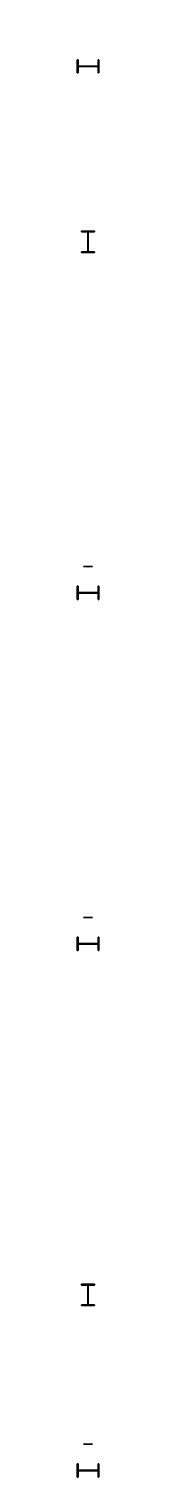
# Model space of a CAD drawing. Extents: x -150 to 68137, y 0 to 1132852.
# Drawn here: x 4756 to 5537, y 199850 to 232852 of the extents above; entities that cross this region are included whole.
import ezdxf
from ezdxf.enums import TextEntityAlignment as Align

# ---------------------------------------------------------------- set-up
doc = ezdxf.new("R2010")
doc.units = 0

msp = doc.modelspace()

# ---------------------------------------------------------------- linework, layer by layer
at = {"layer": 'C1'}
for p, q in [((4756, 232150), (4756, 231850)), ((4756, 232150), (4774, 232150)), ((4756, 232150, 3330), (4756, 231850, 3330)), ((4756, 232150, 3330), (4774, 232150, 3330)), ((4756, 232150, 6460), (4756, 231850, 6460)), ((4756, 232150, 6460), (4774, 232150, 6460)), ((4774, 232005.5), (4774, 232150)), ((4774, 232005.5, 3330), (4774, 232150, 3330)), ((4774, 232005.5, 6460), (4774, 232150, 6460)), ((5226, 232005.5), (4774, 232005.5)), ((4774, 232005.5), (4774, 232005.5)), ((4774, 232005.5), (4774, 232005.5)), ((4774, 232005.5), (4774, 232005.5)), ((5226, 232005.5, 3330), (4774, 232005.5, 3330)), ((4774, 232005.5, 3330), (4774, 232005.5, 3330)), ((4774, 232005.5, 3330), (4774, 232005.5, 3330)), ((4774, 232005.5, 3330), (4774, 232005.5, 3330)), ((5226, 232005.5, 6460), (4774, 232005.5, 6460)), ((4774, 232005.5, 6460), (4774, 232005.5, 6460)), ((4774, 232005.5, 6460), (4774, 232005.5, 6460)), ((4774, 232005.5, 6460), (4774, 232005.5, 6460)), ((5226, 232005.5), (5226, 232150)), ((5244, 232150), (5226, 232150)), ((5226, 232005.5, 3330), (5226, 232150, 3330)), ((5244, 232150, 3330), (5226, 232150, 3330)), ((5226, 232005.5, 6460), (5226, 232150, 6460)), ((5244, 232150, 6460), (5226, 232150, 6460)), ((5226, 232005.5), (5226, 232005.5)), ((5226, 232005.5), (5226, 232005.5)), ((5226, 232005.5), (5226, 232005.5)), ((5226, 232005.5, 3330), (5226, 232005.5, 3330)), ((5226, 232005.5, 3330), (5226, 232005.5, 3330)), ((5226, 232005.5, 3330), (5226, 232005.5, 3330)), ((5226, 232005.5, 6460), (5226, 232005.5, 6460)), ((5226, 232005.5, 6460), (5226, 232005.5, 6460)), ((5226, 232005.5, 6460), (5226, 232005.5, 6460)), ((5244, 232150), (5244, 231850)), ((5244, 232150, 3330), (5244, 231850, 3330)), ((5244, 232150, 6460), (5244, 231850, 6460)), ((4756, 231850), (4774, 231850)), ((4756, 231850, 3330), (4774, 231850, 3330)), ((4756, 231850, 6460), (4774, 231850, 6460)), ((5226, 231994.5), (4774, 231994.5)), ((4774, 231994.5), (4774, 231994.5)), ((4774, 231994.5), (4774, 231994.5)), ((4774, 231994.5), (4774, 231994.5)), ((4774, 231994.5), (4774, 231850)), ((5226, 231994.5, 3330), (4774, 231994.5, 3330)), ((4774, 231994.5, 3330), (4774, 231994.5, 3330)), ((4774, 231994.5, 3330), (4774, 231994.5, 3330)), ((4774, 231994.5, 3330), (4774, 231994.5, 3330)), ((4774, 231994.5, 3330), (4774, 231850, 3330)), ((5226, 231994.5, 6460), (4774, 231994.5, 6460)), ((4774, 231994.5, 6460), (4774, 231994.5, 6460)), ((4774, 231994.5, 6460), (4774, 231994.5, 6460)), ((4774, 231994.5, 6460), (4774, 231994.5, 6460)), ((4774, 231994.5, 6460), (4774, 231850, 6460)), ((5226, 231994.5), (5226, 231994.5)), ((5226, 231994.5), (5226, 231994.5)), ((5226, 231994.5), (5226, 231994.5)), ((5226, 231994.5), (5226, 231850)), ((5226, 231994.5, 3330), (5226, 231994.5, 3330)), ((5226, 231994.5, 3330), (5226, 231994.5, 3330)), ((5226, 231994.5, 3330), (5226, 231994.5, 3330)), ((5226, 231994.5, 3330), (5226, 231850, 3330)), ((5226, 231994.5, 6460), (5226, 231994.5, 6460)), ((5226, 231994.5, 6460), (5226, 231994.5, 6460)), ((5226, 231994.5, 6460), (5226, 231994.5, 6460)), ((5226, 231994.5, 6460), (5226, 231850, 6460)), ((5244, 231850), (5226, 231850)), ((5244, 231850, 3330), (5226, 231850, 3330)), ((5244, 231850, 6460), (5226, 231850, 6460)), ((5150, 228244), (4850, 228244)), ((4850, 228244), (4850, 228226)), ((5150, 228244, 3330), (4850, 228244, 3330)), ((4850, 228244, 3330), (4850, 228226, 3330)), ((5150, 228244, 6460), (4850, 228244, 6460)), ((4850, 228244, 6460), (4850, 228226, 6460)), ((4994.5, 228226), (4850, 228226)), ((4994.5, 228226, 3330), (4850, 228226, 3330)), ((4994.5, 228226, 6460), (4850, 228226, 6460)), ((4994.5, 227774), (4994.5, 228226)), ((4994.5, 228226), (4994.5, 228226)), ((4994.5, 228226), (4994.5, 228226)), ((4994.5, 228226), (4994.5, 228226)), ((4994.5, 227774, 3330), (4994.5, 228226, 3330)), ((4994.5, 228226, 3330), (4994.5, 228226, 3330)), ((4994.5, 228226, 3330), (4994.5, 228226, 3330)), ((4994.5, 228226, 3330), (4994.5, 228226, 3330)), ((4994.5, 227774, 6460), (4994.5, 228226, 6460)), ((4994.5, 228226, 6460), (4994.5, 228226, 6460)), ((4994.5, 228226, 6460), (4994.5, 228226, 6460)), ((4994.5, 228226, 6460), (4994.5, 228226, 6460)), ((5005.5, 227774), (5005.5, 228226)), ((5005.5, 228226), (5005.5, 228226)), ((5005.5, 228226), (5005.5, 228226)), ((5005.5, 228226), (5005.5, 228226)), ((5005.5, 228226), (5150, 228226)), ((5005.5, 227774, 3330), (5005.5, 228226, 3330)), ((5005.5, 228226, 3330), (5005.5, 228226, 3330)), ((5005.5, 228226, 3330), (5005.5, 228226, 3330)), ((5005.5, 228226, 3330), (5005.5, 228226, 3330)), ((5005.5, 228226, 3330), (5150, 228226, 3330)), ((5005.5, 227774, 6460), (5005.5, 228226, 6460)), ((5005.5, 228226, 6460), (5005.5, 228226, 6460)), ((5005.5, 228226, 6460), (5005.5, 228226, 6460)), ((5005.5, 228226, 6460), (5005.5, 228226, 6460)), ((5005.5, 228226, 6460), (5150, 228226, 6460)), ((5150, 228244), (5150, 228226)), ((5150, 228244, 3330), (5150, 228226, 3330)), ((5150, 228244, 6460), (5150, 228226, 6460)), ((4994.5, 227774), (4850, 227774)), ((4850, 227756), (4850, 227774)), ((4994.5, 227774, 3330), (4850, 227774, 3330)), ((4850, 227756, 3330), (4850, 227774, 3330)), ((4994.5, 227774, 6460), (4850, 227774, 6460)), ((4850, 227756, 6460), (4850, 227774, 6460)), ((5150, 227756), (4850, 227756)), ((5150, 227756, 3330), (4850, 227756, 3330)), ((5150, 227756, 6460), (4850, 227756, 6460)), ((4994.5, 227774), (4994.5, 227774)), ((4994.5, 227774), (4994.5, 227774)), ((4994.5, 227774), (4994.5, 227774)), ((4994.5, 227774, 3330), (4994.5, 227774, 3330)), ((4994.5, 227774, 3330), (4994.5, 227774, 3330)), ((4994.5, 227774, 3330), (4994.5, 227774, 3330)), ((4994.5, 227774, 6460), (4994.5, 227774, 6460)), ((4994.5, 227774, 6460), (4994.5, 227774, 6460)), ((4994.5, 227774, 6460), (4994.5, 227774, 6460)), ((5005.5, 227774), (5005.5, 227774)), ((5005.5, 227774), (5005.5, 227774)), ((5005.5, 227774), (5005.5, 227774)), ((5005.5, 227774), (5150, 227774)), ((5005.5, 227774, 3330), (5005.5, 227774, 3330)), ((5005.5, 227774, 3330), (5005.5, 227774, 3330)), ((5005.5, 227774, 3330), (5005.5, 227774, 3330)), ((5005.5, 227774, 3330), (5150, 227774, 3330)), ((5005.5, 227774, 6460), (5005.5, 227774, 6460)), ((5005.5, 227774, 6460), (5005.5, 227774, 6460)), ((5005.5, 227774, 6460), (5005.5, 227774, 6460)), ((5005.5, 227774, 6460), (5150, 227774, 6460)), ((5150, 227756), (5150, 227774)), ((5150, 227756, 3330), (5150, 227774, 3330)), ((5150, 227756, 6460), (5150, 227774, 6460)), ((4756, 220150), (4756, 219850)), ((4756, 220150), (4774, 220150)), ((4756, 220150, 3330), (4756, 219850, 3330)), ((4756, 220150, 3330), (4774, 220150, 3330)), ((4756, 220150, 6460), (4756, 219850, 6460)), ((4756, 220150, 6460), (4774, 220150, 6460)), ((4774, 220005.5), (4774, 220150)), ((4774, 220005.5, 3330), (4774, 220150, 3330)), ((4774, 220005.5, 6460), (4774, 220150, 6460)), ((5226, 220005.5), (5226, 220150)), ((5244, 220150), (5226, 220150)), ((5226, 220005.5, 3330), (5226, 220150, 3330)), ((5244, 220150, 3330), (5226, 220150, 3330)), ((5226, 220005.5, 6460), (5226, 220150, 6460)), ((5244, 220150, 6460), (5226, 220150, 6460)), ((5244, 220150), (5244, 219850)), ((5244, 220150, 3330), (5244, 219850, 3330)), ((5244, 220150, 6460), (5244, 219850, 6460)), ((4756, 219850), (4774, 219850)), ((4756, 219850, 3330), (4774, 219850, 3330)), ((4756, 219850, 6460), (4774, 219850, 6460)), ((5226, 220005.5), (4774, 220005.5)), ((4774, 220005.5), (4774, 220005.5)), ((4774, 220005.5), (4774, 220005.5)), ((4774, 220005.5), (4774, 220005.5)), ((5226, 220005.5, 3330), (4774, 220005.5, 3330)), ((4774, 220005.5, 3330), (4774, 220005.5, 3330)), ((4774, 220005.5, 3330), (4774, 220005.5, 3330)), ((4774, 220005.5, 3330), (4774, 220005.5, 3330)), ((5226, 220005.5, 6460), (4774, 220005.5, 6460)), ((4774, 220005.5, 6460), (4774, 220005.5, 6460)), ((4774, 220005.5, 6460), (4774, 220005.5, 6460)), ((4774, 220005.5, 6460), (4774, 220005.5, 6460)), ((5226, 219994.5), (4774, 219994.5)), ((4774, 219994.5), (4774, 219994.5)), ((4774, 219994.5), (4774, 219994.5)), ((4774, 219994.5), (4774, 219994.5)), ((4774, 219994.5), (4774, 219850)), ((5226, 219994.5, 3330), (4774, 219994.5, 3330)), ((4774, 219994.5, 3330), (4774, 219994.5, 3330)), ((4774, 219994.5, 3330), (4774, 219994.5, 3330)), ((4774, 219994.5, 3330), (4774, 219994.5, 3330)), ((4774, 219994.5, 3330), (4774, 219850, 3330)), ((5226, 219994.5, 6460), (4774, 219994.5, 6460)), ((4774, 219994.5, 6460), (4774, 219994.5, 6460)), ((4774, 219994.5, 6460), (4774, 219994.5, 6460)), ((4774, 219994.5, 6460), (4774, 219994.5, 6460)), ((4774, 219994.5, 6460), (4774, 219850, 6460)), ((5226, 220005.5), (5226, 220005.5)), ((5226, 220005.5), (5226, 220005.5)), ((5226, 220005.5), (5226, 220005.5)), ((5226, 220005.5, 3330), (5226, 220005.5, 3330)), ((5226, 220005.5, 3330), (5226, 220005.5, 3330)), ((5226, 220005.5, 3330), (5226, 220005.5, 3330)), ((5226, 220005.5, 6460), (5226, 220005.5, 6460)), ((5226, 220005.5, 6460), (5226, 220005.5, 6460)), ((5226, 220005.5, 6460), (5226, 220005.5, 6460)), ((5226, 219994.5), (5226, 219994.5)), ((5226, 219994.5), (5226, 219994.5)), ((5226, 219994.5), (5226, 219994.5)), ((5226, 219994.5), (5226, 219850)), ((5226, 219994.5, 3330), (5226, 219994.5, 3330)), ((5226, 219994.5, 3330), (5226, 219994.5, 3330)), ((5226, 219994.5, 3330), (5226, 219994.5, 3330)), ((5226, 219994.5, 3330), (5226, 219850, 3330)), ((5226, 219994.5, 6460), (5226, 219994.5, 6460)), ((5226, 219994.5, 6460), (5226, 219994.5, 6460)), ((5226, 219994.5, 6460), (5226, 219994.5, 6460)), ((5226, 219994.5, 6460), (5226, 219850, 6460)), ((5244, 219850), (5226, 219850)), ((5244, 219850, 3330), (5226, 219850, 3330)), ((5244, 219850, 6460), (5226, 219850, 6460)), ((4756, 212150), (4756, 211850)), ((4756, 212150), (4774, 212150)), ((4756, 212150, 3330), (4756, 211850, 3330)), ((4756, 212150, 3330), (4774, 212150, 3330)), ((4756, 212150, 6460), (4756, 211850, 6460)), ((4756, 212150, 6460), (4774, 212150, 6460)), ((4774, 212005.5), (4774, 212150)), ((4774, 212005.5, 3330), (4774, 212150, 3330)), ((4774, 212005.5, 6460), (4774, 212150, 6460)), ((5226, 212005.5), (4774, 212005.5)), ((4774, 212005.5), (4774, 212005.5)), ((4774, 212005.5), (4774, 212005.5)), ((4774, 212005.5), (4774, 212005.5)), ((5226, 212005.5, 3330), (4774, 212005.5, 3330)), ((4774, 212005.5, 3330), (4774, 212005.5, 3330)), ((4774, 212005.5, 3330), (4774, 212005.5, 3330)), ((4774, 212005.5, 3330), (4774, 212005.5, 3330)), ((5226, 212005.5, 6460), (4774, 212005.5, 6460)), ((4774, 212005.5, 6460), (4774, 212005.5, 6460)), ((4774, 212005.5, 6460), (4774, 212005.5, 6460)), ((4774, 212005.5, 6460), (4774, 212005.5, 6460)), ((5226, 211994.5), (4774, 211994.5)), ((4774, 211994.5), (4774, 211994.5)), ((4774, 211994.5), (4774, 211994.5)), ((4774, 211994.5), (4774, 211994.5)), ((4774, 211994.5), (4774, 211850)), ((5226, 211994.5, 3330), (4774, 211994.5, 3330)), ((4774, 211994.5, 3330), (4774, 211994.5, 3330)), ((4774, 211994.5, 3330), (4774, 211994.5, 3330)), ((4774, 211994.5, 3330), (4774, 211994.5, 3330)), ((4774, 211994.5, 3330), (4774, 211850, 3330)), ((5226, 211994.5, 6460), (4774, 211994.5, 6460)), ((4774, 211994.5, 6460), (4774, 211994.5, 6460)), ((4774, 211994.5, 6460), (4774, 211994.5, 6460)), ((4774, 211994.5, 6460), (4774, 211994.5, 6460)), ((4774, 211994.5, 6460), (4774, 211850, 6460)), ((5226, 212005.5), (5226, 212150)), ((5244, 212150), (5226, 212150)), ((5226, 212005.5, 3330), (5226, 212150, 3330)), ((5244, 212150, 3330), (5226, 212150, 3330)), ((5226, 212005.5, 6460), (5226, 212150, 6460)), ((5244, 212150, 6460), (5226, 212150, 6460)), ((5226, 212005.5), (5226, 212005.5)), ((5226, 212005.5), (5226, 212005.5)), ((5226, 212005.5), (5226, 212005.5)), ((5226, 212005.5, 3330), (5226, 212005.5, 3330)), ((5226, 212005.5, 3330), (5226, 212005.5, 3330)), ((5226, 212005.5, 3330), (5226, 212005.5, 3330)), ((5226, 212005.5, 6460), (5226, 212005.5, 6460)), ((5226, 212005.5, 6460), (5226, 212005.5, 6460)), ((5226, 212005.5, 6460), (5226, 212005.5, 6460)), ((5226, 211994.5), (5226, 211994.5)), ((5226, 211994.5), (5226, 211994.5)), ((5226, 211994.5), (5226, 211994.5)), ((5226, 211994.5), (5226, 211850)), ((5226, 211994.5, 3330), (5226, 211994.5, 3330)), ((5226, 211994.5, 3330), (5226, 211994.5, 3330)), ((5226, 211994.5, 3330), (5226, 211994.5, 3330)), ((5226, 211994.5, 3330), (5226, 211850, 3330)), ((5226, 211994.5, 6460), (5226, 211994.5, 6460)), ((5226, 211994.5, 6460), (5226, 211994.5, 6460)), ((5226, 211994.5, 6460), (5226, 211994.5, 6460)), ((5226, 211994.5, 6460), (5226, 211850, 6460)), ((5244, 212150), (5244, 211850)), ((5244, 212150, 3330), (5244, 211850, 3330)), ((5244, 212150, 6460), (5244, 211850, 6460)), ((4756, 211850), (4774, 211850)), ((4756, 211850, 3330), (4774, 211850, 3330)), ((4756, 211850, 6460), (4774, 211850, 6460)), ((5244, 211850), (5226, 211850)), ((5244, 211850, 3330), (5226, 211850, 3330)), ((5244, 211850, 6460), (5226, 211850, 6460)), ((5150, 204244), (4850, 204244)), ((4850, 204244), (4850, 204226)), ((5150, 204244, 3330), (4850, 204244, 3330)), ((4850, 204244, 3330), (4850, 204226, 3330)), ((5150, 204244, 6460), (4850, 204244, 6460)), ((4850, 204244, 6460), (4850, 204226, 6460)), ((4994.5, 204226), (4850, 204226)), ((4994.5, 204226, 3330), (4850, 204226, 3330)), ((4994.5, 204226, 6460), (4850, 204226, 6460)), ((4994.5, 203774), (4994.5, 204226)), ((4994.5, 204226), (4994.5, 204226)), ((4994.5, 204226), (4994.5, 204226)), ((4994.5, 204226), (4994.5, 204226)), ((4994.5, 203774, 3330), (4994.5, 204226, 3330)), ((4994.5, 204226, 3330), (4994.5, 204226, 3330)), ((4994.5, 204226, 3330), (4994.5, 204226, 3330)), ((4994.5, 204226, 3330), (4994.5, 204226, 3330)), ((4994.5, 203774, 6460), (4994.5, 204226, 6460)), ((4994.5, 204226, 6460), (4994.5, 204226, 6460)), ((4994.5, 204226, 6460), (4994.5, 204226, 6460)), ((4994.5, 204226, 6460), (4994.5, 204226, 6460)), ((5005.5, 203774), (5005.5, 204226)), ((5005.5, 204226), (5005.5, 204226)), ((5005.5, 204226), (5005.5, 204226)), ((5005.5, 204226), (5005.5, 204226)), ((5005.5, 204226), (5150, 204226)), ((5005.5, 203774, 3330), (5005.5, 204226, 3330)), ((5005.5, 204226, 3330), (5005.5, 204226, 3330)), ((5005.5, 204226, 3330), (5005.5, 204226, 3330)), ((5005.5, 204226, 3330), (5005.5, 204226, 3330)), ((5005.5, 204226, 3330), (5150, 204226, 3330)), ((5005.5, 203774, 6460), (5005.5, 204226, 6460)), ((5005.5, 204226, 6460), (5005.5, 204226, 6460)), ((5005.5, 204226, 6460), (5005.5, 204226, 6460)), ((5005.5, 204226, 6460), (5005.5, 204226, 6460)), ((5005.5, 204226, 6460), (5150, 204226, 6460)), ((5150, 204244), (5150, 204226)), ((5150, 204244, 3330), (5150, 204226, 3330)), ((5150, 204244, 6460), (5150, 204226, 6460)), ((4994.5, 203774), (4850, 203774)), ((4850, 203756), (4850, 203774)), ((4994.5, 203774, 3330), (4850, 203774, 3330)), ((4850, 203756, 3330), (4850, 203774, 3330)), ((4994.5, 203774, 6460), (4850, 203774, 6460)), ((4850, 203756, 6460), (4850, 203774, 6460)), ((5150, 203756), (4850, 203756)), ((5150, 203756, 3330), (4850, 203756, 3330)), ((5150, 203756, 6460), (4850, 203756, 6460)), ((4994.5, 203774), (4994.5, 203774)), ((4994.5, 203774), (4994.5, 203774)), ((4994.5, 203774), (4994.5, 203774)), ((4994.5, 203774, 3330), (4994.5, 203774, 3330)), ((4994.5, 203774, 3330), (4994.5, 203774, 3330)), ((4994.5, 203774, 3330), (4994.5, 203774, 3330)), ((4994.5, 203774, 6460), (4994.5, 203774, 6460)), ((4994.5, 203774, 6460), (4994.5, 203774, 6460)), ((4994.5, 203774, 6460), (4994.5, 203774, 6460)), ((5005.5, 203774), (5005.5, 203774)), ((5005.5, 203774), (5005.5, 203774)), ((5005.5, 203774), (5005.5, 203774)), ((5005.5, 203774), (5150, 203774)), ((5005.5, 203774, 3330), (5005.5, 203774, 3330)), ((5005.5, 203774, 3330), (5005.5, 203774, 3330)), ((5005.5, 203774, 3330), (5005.5, 203774, 3330)), ((5005.5, 203774, 3330), (5150, 203774, 3330)), ((5005.5, 203774, 6460), (5005.5, 203774, 6460)), ((5005.5, 203774, 6460), (5005.5, 203774, 6460)), ((5005.5, 203774, 6460), (5005.5, 203774, 6460)), ((5005.5, 203774, 6460), (5150, 203774, 6460)), ((5150, 203756), (5150, 203774)), ((5150, 203756, 3330), (5150, 203774, 3330)), ((5150, 203756, 6460), (5150, 203774, 6460)), ((4756, 200150), (4756, 199850)), ((4756, 200150), (4774, 200150)), ((4756, 200150, 3330), (4756, 199850, 3330)), ((4756, 200150, 3330), (4774, 200150, 3330)), ((4756, 200150, 6460), (4756, 199850, 6460)), ((4756, 200150, 6460), (4774, 200150, 6460)), ((4774, 200005.5), (4774, 200150)), ((4774, 200005.5, 3330), (4774, 200150, 3330)), ((4774, 200005.5, 6460), (4774, 200150, 6460)), ((5226, 200005.5), (4774, 200005.5)), ((4774, 200005.5), (4774, 200005.5)), ((4774, 200005.5), (4774, 200005.5)), ((4774, 200005.5), (4774, 200005.5)), ((5226, 200005.5, 3330), (4774, 200005.5, 3330)), ((4774, 200005.5, 3330), (4774, 200005.5, 3330)), ((4774, 200005.5, 3330), (4774, 200005.5, 3330)), ((4774, 200005.5, 3330), (4774, 200005.5, 3330)), ((5226, 200005.5, 6460), (4774, 200005.5, 6460)), ((4774, 200005.5, 6460), (4774, 200005.5, 6460)), ((4774, 200005.5, 6460), (4774, 200005.5, 6460)), ((4774, 200005.5, 6460), (4774, 200005.5, 6460)), ((5226, 199994.5), (4774, 199994.5)), ((4774, 199994.5), (4774, 199994.5)), ((4774, 199994.5), (4774, 199994.5)), ((4774, 199994.5), (4774, 199994.5)), ((4774, 199994.5), (4774, 199850)), ((5226, 199994.5, 3330), (4774, 199994.5, 3330)), ((4774, 199994.5, 3330), (4774, 199994.5, 3330)), ((4774, 199994.5, 3330), (4774, 199994.5, 3330)), ((4774, 199994.5, 3330), (4774, 199994.5, 3330)), ((4774, 199994.5, 3330), (4774, 199850, 3330)), ((5226, 199994.5, 6460), (4774, 199994.5, 6460)), ((4774, 199994.5, 6460), (4774, 199994.5, 6460)), ((4774, 199994.5, 6460), (4774, 199994.5, 6460)), ((4774, 199994.5, 6460), (4774, 199994.5, 6460)), ((4774, 199994.5, 6460), (4774, 199850, 6460)), ((5226, 200005.5), (5226, 200150)), ((5244, 200150), (5226, 200150)), ((5226, 200005.5, 3330), (5226, 200150, 3330)), ((5244, 200150, 3330), (5226, 200150, 3330)), ((5226, 200005.5, 6460), (5226, 200150, 6460)), ((5244, 200150, 6460), (5226, 200150, 6460)), ((5226, 200005.5), (5226, 200005.5)), ((5226, 200005.5), (5226, 200005.5)), ((5226, 200005.5), (5226, 200005.5)), ((5226, 200005.5, 3330), (5226, 200005.5, 3330)), ((5226, 200005.5, 3330), (5226, 200005.5, 3330)), ((5226, 200005.5, 3330), (5226, 200005.5, 3330)), ((5226, 200005.5, 6460), (5226, 200005.5, 6460)), ((5226, 200005.5, 6460), (5226, 200005.5, 6460)), ((5226, 200005.5, 6460), (5226, 200005.5, 6460)), ((5226, 199994.5), (5226, 199994.5)), ((5226, 199994.5), (5226, 199994.5)), ((5226, 199994.5), (5226, 199994.5)), ((5226, 199994.5), (5226, 199850)), ((5226, 199994.5, 3330), (5226, 199994.5, 3330)), ((5226, 199994.5, 3330), (5226, 199994.5, 3330)), ((5226, 199994.5, 3330), (5226, 199994.5, 3330)), ((5226, 199994.5, 3330), (5226, 199850, 3330)), ((5226, 199994.5, 6460), (5226, 199994.5, 6460)), ((5226, 199994.5, 6460), (5226, 199994.5, 6460)), ((5226, 199994.5, 6460), (5226, 199994.5, 6460)), ((5226, 199994.5, 6460), (5226, 199850, 6460)), ((5244, 200150), (5244, 199850)), ((5244, 200150, 3330), (5244, 199850, 3330)), ((5244, 200150, 6460), (5244, 199850, 6460)), ((4756, 199850), (4774, 199850)), ((4756, 199850, 3330), (4774, 199850, 3330)), ((4756, 199850, 6460), (4774, 199850, 6460)), ((5244, 199850), (5226, 199850)), ((5244, 199850, 3330), (5226, 199850, 3330)), ((5244, 199850, 6460), (5226, 199850, 6460))]:
    msp.add_line(p, q, dxfattribs=at)
at = {"layer": 'G41', "extrusion": (0, 1, 0)}
for p, q in [((4900, 212600, 3530), (5100, 212600, 3530)), ((4900, 212600, 3130), (5100, 212600, 3130)), ((4994, 212600, 3508), (4900, 212600, 3508)), ((4900, 212600, 3530), (4900, 212600, 3508)), ((4994, 212600, 3152), (4900, 212600, 3152)), ((4900, 212600, 3130), (4900, 212600, 3152)), ((4900, 212600, 6660), (5100, 212600, 6660)), ((4900, 212600, 6260), (5100, 212600, 6260)), ((4994, 212600, 6638), (4900, 212600, 6638)), ((4900, 212600, 6660), (4900, 212600, 6638)), ((4994, 212600, 6282), (4900, 212600, 6282)), ((4900, 212600, 6260), (4900, 212600, 6282)), ((4900, 212600, 9790), (5100, 212600, 9790)), ((4900, 212600, 9390), (5100, 212600, 9390)), ((4994, 212600, 9768), (4900, 212600, 9768)), ((4900, 212600, 9790), (4900, 212600, 9768)), ((4994, 212600, 9412), (4900, 212600, 9412)), ((4900, 212600, 9390), (4900, 212600, 9412)), ((4994, 212600, 3152), (4994, 212600, 3508)), ((4994, 212600, 3508), (4994, 212600, 3508)), ((4994, 212600, 3152), (4994, 212600, 3152)), ((4994, 212600, 3508), (4994, 212600, 3508)), ((4994, 212600, 3152), (4994, 212600, 3152)), ((4994, 212600, 3508), (4994, 212600, 3508)), ((4994, 212600, 3152), (4994, 212600, 3152)), ((4994, 212600, 6282), (4994, 212600, 6638)), ((4994, 212600, 6638), (4994, 212600, 6638)), ((4994, 212600, 6282), (4994, 212600, 6282)), ((4994, 212600, 6638), (4994, 212600, 6638)), ((4994, 212600, 6282), (4994, 212600, 6282)), ((4994, 212600, 6638), (4994, 212600, 6638)), ((4994, 212600, 6282), (4994, 212600, 6282)), ((4994, 212600, 9412), (4994, 212600, 9768)), ((4994, 212600, 9768), (4994, 212600, 9768)), ((4994, 212600, 9412), (4994, 212600, 9412)), ((4994, 212600, 9768), (4994, 212600, 9768)), ((4994, 212600, 9412), (4994, 212600, 9412)), ((4994, 212600, 9768), (4994, 212600, 9768)), ((4994, 212600, 9412), (4994, 212600, 9412)), ((5006, 212600, 3152), (5006, 212600, 3508)), ((5006, 212600, 3152), (5006, 212600, 3152)), ((5006, 212600, 3508), (5006, 212600, 3508)), ((5006, 212600, 3152), (5006, 212600, 3152)), ((5006, 212600, 3508), (5006, 212600, 3508)), ((5006, 212600, 3152), (5006, 212600, 3152)), ((5006, 212600, 3508), (5006, 212600, 3508)), ((5006, 212600, 3508), (5100, 212600, 3508)), ((5006, 212600, 3152), (5100, 212600, 3152)), ((5006, 212600, 6282), (5006, 212600, 6638)), ((5006, 212600, 6282), (5006, 212600, 6282)), ((5006, 212600, 6638), (5006, 212600, 6638)), ((5006, 212600, 6282), (5006, 212600, 6282)), ((5006, 212600, 6638), (5006, 212600, 6638)), ((5006, 212600, 6282), (5006, 212600, 6282)), ((5006, 212600, 6638), (5006, 212600, 6638)), ((5006, 212600, 6638), (5100, 212600, 6638)), ((5006, 212600, 6282), (5100, 212600, 6282)), ((5006, 212600, 9412), (5006, 212600, 9768)), ((5006, 212600, 9412), (5006, 212600, 9412)), ((5006, 212600, 9768), (5006, 212600, 9768)), ((5006, 212600, 9412), (5006, 212600, 9412)), ((5006, 212600, 9768), (5006, 212600, 9768)), ((5006, 212600, 9412), (5006, 212600, 9412)), ((5006, 212600, 9768), (5006, 212600, 9768)), ((5006, 212600, 9768), (5100, 212600, 9768)), ((5006, 212600, 9412), (5100, 212600, 9412)), ((5100, 212600, 3530), (5100, 212600, 3508)), ((5100, 212600, 3130), (5100, 212600, 3152)), ((5100, 212600, 6660), (5100, 212600, 6638)), ((5100, 212600, 6260), (5100, 212600, 6282)), ((5100, 212600, 9790), (5100, 212600, 9768)), ((5100, 212600, 9390), (5100, 212600, 9412))]:
    msp.add_line(p, q, dxfattribs=at)
at = {"layer": 'G42', "extrusion": (0, 1, 0)}
for p, q in [((4900, 220600, 3530), (5100, 220600, 3530)), ((4900, 220600, 3130), (5100, 220600, 3130)), ((4995.5, 220600, 3516), (4900, 220600, 3516)), ((4900, 220600, 3530), (4900, 220600, 3516)), ((4995.5, 220600, 3144), (4900, 220600, 3144)), ((4900, 220600, 3130), (4900, 220600, 3144)), ((4900, 220600, 6660), (5100, 220600, 6660)), ((4900, 220600, 6260), (5100, 220600, 6260)), ((4995.5, 220600, 6646), (4900, 220600, 6646)), ((4900, 220600, 6660), (4900, 220600, 6646)), ((4995.5, 220600, 6274), (4900, 220600, 6274)), ((4900, 220600, 6260), (4900, 220600, 6274)), ((4900, 220600, 9790), (5100, 220600, 9790)), ((4900, 220600, 9390), (5100, 220600, 9390)), ((4995.5, 220600, 9776), (4900, 220600, 9776)), ((4900, 220600, 9790), (4900, 220600, 9776)), ((4995.5, 220600, 9404), (4900, 220600, 9404)), ((4900, 220600, 9390), (4900, 220600, 9404)), ((4995.5, 220600, 3144), (4995.5, 220600, 3516)), ((4995.5, 220600, 3516), (4995.5, 220600, 3516)), ((4995.5, 220600, 3144), (4995.5, 220600, 3144)), ((4995.5, 220600, 3516), (4995.5, 220600, 3516)), ((4995.5, 220600, 3144), (4995.5, 220600, 3144)), ((4995.5, 220600, 3516), (4995.5, 220600, 3516)), ((4995.5, 220600, 3144), (4995.5, 220600, 3144)), ((4995.5, 220600, 6274), (4995.5, 220600, 6646)), ((4995.5, 220600, 6646), (4995.5, 220600, 6646)), ((4995.5, 220600, 6274), (4995.5, 220600, 6274)), ((4995.5, 220600, 6646), (4995.5, 220600, 6646)), ((4995.5, 220600, 6274), (4995.5, 220600, 6274)), ((4995.5, 220600, 6646), (4995.5, 220600, 6646)), ((4995.5, 220600, 6274), (4995.5, 220600, 6274)), ((4995.5, 220600, 9404), (4995.5, 220600, 9776)), ((4995.5, 220600, 9776), (4995.5, 220600, 9776)), ((4995.5, 220600, 9404), (4995.5, 220600, 9404)), ((4995.5, 220600, 9776), (4995.5, 220600, 9776)), ((4995.5, 220600, 9404), (4995.5, 220600, 9404)), ((4995.5, 220600, 9776), (4995.5, 220600, 9776)), ((4995.5, 220600, 9404), (4995.5, 220600, 9404)), ((5004.5, 220600, 3144), (5004.5, 220600, 3516)), ((5004.5, 220600, 3144), (5004.5, 220600, 3144)), ((5004.5, 220600, 3516), (5004.5, 220600, 3516)), ((5004.5, 220600, 3144), (5004.5, 220600, 3144)), ((5004.5, 220600, 3516), (5004.5, 220600, 3516)), ((5004.5, 220600, 3144), (5004.5, 220600, 3144)), ((5004.5, 220600, 3516), (5004.5, 220600, 3516)), ((5004.5, 220600, 3516), (5100, 220600, 3516)), ((5004.5, 220600, 3144), (5100, 220600, 3144)), ((5004.5, 220600, 6274), (5004.5, 220600, 6646)), ((5004.5, 220600, 6274), (5004.5, 220600, 6274)), ((5004.5, 220600, 6646), (5004.5, 220600, 6646)), ((5004.5, 220600, 6274), (5004.5, 220600, 6274)), ((5004.5, 220600, 6646), (5004.5, 220600, 6646)), ((5004.5, 220600, 6274), (5004.5, 220600, 6274)), ((5004.5, 220600, 6646), (5004.5, 220600, 6646)), ((5004.5, 220600, 6646), (5100, 220600, 6646)), ((5004.5, 220600, 6274), (5100, 220600, 6274)), ((5004.5, 220600, 9404), (5004.5, 220600, 9776)), ((5004.5, 220600, 9404), (5004.5, 220600, 9404)), ((5004.5, 220600, 9776), (5004.5, 220600, 9776)), ((5004.5, 220600, 9404), (5004.5, 220600, 9404)), ((5004.5, 220600, 9776), (5004.5, 220600, 9776)), ((5004.5, 220600, 9404), (5004.5, 220600, 9404)), ((5004.5, 220600, 9776), (5004.5, 220600, 9776)), ((5004.5, 220600, 9776), (5100, 220600, 9776)), ((5004.5, 220600, 9404), (5100, 220600, 9404)), ((5100, 220600, 3530), (5100, 220600, 3516)), ((5100, 220600, 3130), (5100, 220600, 3144)), ((5100, 220600, 6660), (5100, 220600, 6646)), ((5100, 220600, 6260), (5100, 220600, 6274)), ((5100, 220600, 9790), (5100, 220600, 9776)), ((5100, 220600, 9390), (5100, 220600, 9404)), ((4900, 204244, 3530), (5100, 204244, 3530)), ((4900, 204244, 3130), (5100, 204244, 3130)), ((4995.5, 204244, 3516), (4900, 204244, 3516)), ((4900, 204244, 3530), (4900, 204244, 3516)), ((4995.5, 204244, 3144), (4900, 204244, 3144)), ((4900, 204244, 3130), (4900, 204244, 3144)), ((4900, 204244, 6660), (5100, 204244, 6660)), ((4900, 204244, 6260), (5100, 204244, 6260)), ((4995.5, 204244, 6646), (4900, 204244, 6646)), ((4900, 204244, 6660), (4900, 204244, 6646)), ((4995.5, 204244, 6274), (4900, 204244, 6274)), ((4900, 204244, 6260), (4900, 204244, 6274)), ((4900, 204244, 9790), (5100, 204244, 9790)), ((4900, 204244, 9390), (5100, 204244, 9390)), ((4995.5, 204244, 9776), (4900, 204244, 9776)), ((4900, 204244, 9790), (4900, 204244, 9776)), ((4995.5, 204244, 9404), (4900, 204244, 9404)), ((4900, 204244, 9390), (4900, 204244, 9404)), ((4995.5, 204244, 3144), (4995.5, 204244, 3516)), ((4995.5, 204244, 3516), (4995.5, 204244, 3516)), ((4995.5, 204244, 3144), (4995.5, 204244, 3144)), ((4995.5, 204244, 3516), (4995.5, 204244, 3516)), ((4995.5, 204244, 3144), (4995.5, 204244, 3144)), ((4995.5, 204244, 3516), (4995.5, 204244, 3516)), ((4995.5, 204244, 3144), (4995.5, 204244, 3144)), ((4995.5, 204244, 6274), (4995.5, 204244, 6646)), ((4995.5, 204244, 6646), (4995.5, 204244, 6646)), ((4995.5, 204244, 6274), (4995.5, 204244, 6274)), ((4995.5, 204244, 6646), (4995.5, 204244, 6646)), ((4995.5, 204244, 6274), (4995.5, 204244, 6274)), ((4995.5, 204244, 6646), (4995.5, 204244, 6646)), ((4995.5, 204244, 6274), (4995.5, 204244, 6274)), ((4995.5, 204244, 9404), (4995.5, 204244, 9776)), ((4995.5, 204244, 9776), (4995.5, 204244, 9776)), ((4995.5, 204244, 9404), (4995.5, 204244, 9404)), ((4995.5, 204244, 9776), (4995.5, 204244, 9776)), ((4995.5, 204244, 9404), (4995.5, 204244, 9404)), ((4995.5, 204244, 9776), (4995.5, 204244, 9776)), ((4995.5, 204244, 9404), (4995.5, 204244, 9404)), ((5004.5, 204244, 3144), (5004.5, 204244, 3516)), ((5004.5, 204244, 3144), (5004.5, 204244, 3144)), ((5004.5, 204244, 3516), (5004.5, 204244, 3516)), ((5004.5, 204244, 3144), (5004.5, 204244, 3144)), ((5004.5, 204244, 3516), (5004.5, 204244, 3516)), ((5004.5, 204244, 3144), (5004.5, 204244, 3144)), ((5004.5, 204244, 3516), (5004.5, 204244, 3516)), ((5004.5, 204244, 3516), (5100, 204244, 3516)), ((5004.5, 204244, 3144), (5100, 204244, 3144)), ((5004.5, 204244, 6274), (5004.5, 204244, 6646)), ((5004.5, 204244, 6274), (5004.5, 204244, 6274)), ((5004.5, 204244, 6646), (5004.5, 204244, 6646)), ((5004.5, 204244, 6274), (5004.5, 204244, 6274)), ((5004.5, 204244, 6646), (5004.5, 204244, 6646)), ((5004.5, 204244, 6274), (5004.5, 204244, 6274)), ((5004.5, 204244, 6646), (5004.5, 204244, 6646)), ((5004.5, 204244, 6646), (5100, 204244, 6646)), ((5004.5, 204244, 6274), (5100, 204244, 6274)), ((5004.5, 204244, 9404), (5004.5, 204244, 9776)), ((5004.5, 204244, 9404), (5004.5, 204244, 9404)), ((5004.5, 204244, 9776), (5004.5, 204244, 9776)), ((5004.5, 204244, 9404), (5004.5, 204244, 9404)), ((5004.5, 204244, 9776), (5004.5, 204244, 9776)), ((5004.5, 204244, 9404), (5004.5, 204244, 9404)), ((5004.5, 204244, 9776), (5004.5, 204244, 9776)), ((5004.5, 204244, 9776), (5100, 204244, 9776)), ((5004.5, 204244, 9404), (5100, 204244, 9404)), ((5100, 204244, 3530), (5100, 204244, 3516)), ((5100, 204244, 3130), (5100, 204244, 3144)), ((5100, 204244, 6660), (5100, 204244, 6646)), ((5100, 204244, 6260), (5100, 204244, 6274)), ((5100, 204244, 9790), (5100, 204244, 9776)), ((5100, 204244, 9390), (5100, 204244, 9404))]:
    msp.add_line(p, q, dxfattribs=at)
at = {"layer": 'G43', "extrusion": (0, 1, 0)}
for p, q in [((4900, 228244, 3530), (5100, 228244, 3530)), ((4900, 228244, 3130), (5100, 228244, 3130)), ((4996, 228244, 3517), (4900, 228244, 3517)), ((4900, 228244, 3530), (4900, 228244, 3517)), ((4996, 228244, 3143), (4900, 228244, 3143)), ((4900, 228244, 3130), (4900, 228244, 3143)), ((4900, 228244, 6660), (5100, 228244, 6660)), ((4900, 228244, 6260), (5100, 228244, 6260)), ((4996, 228244, 6647), (4900, 228244, 6647)), ((4900, 228244, 6660), (4900, 228244, 6647)), ((4996, 228244, 6273), (4900, 228244, 6273)), ((4900, 228244, 6260), (4900, 228244, 6273)), ((4900, 228244, 9790), (5100, 228244, 9790)), ((4900, 228244, 9390), (5100, 228244, 9390)), ((4996, 228244, 9777), (4900, 228244, 9777)), ((4900, 228244, 9790), (4900, 228244, 9777)), ((4996, 228244, 9403), (4900, 228244, 9403)), ((4900, 228244, 9390), (4900, 228244, 9403)), ((4996, 228244, 3143), (4996, 228244, 3517)), ((4996, 228244, 3517), (4996, 228244, 3517)), ((4996, 228244, 3143), (4996, 228244, 3143)), ((4996, 228244, 3517), (4996, 228244, 3517)), ((4996, 228244, 3143), (4996, 228244, 3143)), ((4996, 228244, 3517), (4996, 228244, 3517)), ((4996, 228244, 3143), (4996, 228244, 3143)), ((4996, 228244, 6273), (4996, 228244, 6647)), ((4996, 228244, 6647), (4996, 228244, 6647)), ((4996, 228244, 6273), (4996, 228244, 6273)), ((4996, 228244, 6647), (4996, 228244, 6647)), ((4996, 228244, 6273), (4996, 228244, 6273)), ((4996, 228244, 6647), (4996, 228244, 6647)), ((4996, 228244, 6273), (4996, 228244, 6273)), ((4996, 228244, 9403), (4996, 228244, 9777)), ((4996, 228244, 9777), (4996, 228244, 9777)), ((4996, 228244, 9403), (4996, 228244, 9403)), ((4996, 228244, 9777), (4996, 228244, 9777)), ((4996, 228244, 9403), (4996, 228244, 9403)), ((4996, 228244, 9777), (4996, 228244, 9777)), ((4996, 228244, 9403), (4996, 228244, 9403)), ((5004, 228244, 3143), (5004, 228244, 3517)), ((5004, 228244, 3143), (5004, 228244, 3143)), ((5004, 228244, 3517), (5004, 228244, 3517)), ((5004, 228244, 3143), (5004, 228244, 3143)), ((5004, 228244, 3517), (5004, 228244, 3517)), ((5004, 228244, 3143), (5004, 228244, 3143)), ((5004, 228244, 3517), (5004, 228244, 3517)), ((5004, 228244, 3517), (5100, 228244, 3517)), ((5004, 228244, 3143), (5100, 228244, 3143)), ((5004, 228244, 6273), (5004, 228244, 6647)), ((5004, 228244, 6273), (5004, 228244, 6273)), ((5004, 228244, 6647), (5004, 228244, 6647)), ((5004, 228244, 6273), (5004, 228244, 6273)), ((5004, 228244, 6647), (5004, 228244, 6647)), ((5004, 228244, 6273), (5004, 228244, 6273)), ((5004, 228244, 6647), (5004, 228244, 6647)), ((5004, 228244, 6647), (5100, 228244, 6647)), ((5004, 228244, 6273), (5100, 228244, 6273)), ((5004, 228244, 9403), (5004, 228244, 9777)), ((5004, 228244, 9403), (5004, 228244, 9403)), ((5004, 228244, 9777), (5004, 228244, 9777)), ((5004, 228244, 9403), (5004, 228244, 9403)), ((5004, 228244, 9777), (5004, 228244, 9777)), ((5004, 228244, 9403), (5004, 228244, 9403)), ((5004, 228244, 9777), (5004, 228244, 9777)), ((5004, 228244, 9777), (5100, 228244, 9777)), ((5004, 228244, 9403), (5100, 228244, 9403)), ((5100, 228244, 3530), (5100, 228244, 3517)), ((5100, 228244, 3130), (5100, 228244, 3143)), ((5100, 228244, 6660), (5100, 228244, 6647)), ((5100, 228244, 6260), (5100, 228244, 6273)), ((5100, 228244, 9790), (5100, 228244, 9777)), ((5100, 228244, 9390), (5100, 228244, 9403)), ((4900, 200600, 3530), (5100, 200600, 3530)), ((4900, 200600, 3130), (5100, 200600, 3130)), ((4996, 200600, 3517), (4900, 200600, 3517)), ((4900, 200600, 3530), (4900, 200600, 3517)), ((4996, 200600, 3143), (4900, 200600, 3143)), ((4900, 200600, 3130), (4900, 200600, 3143)), ((4900, 200600, 6660), (5100, 200600, 6660)), ((4900, 200600, 6260), (5100, 200600, 6260)), ((4996, 200600, 6647), (4900, 200600, 6647)), ((4900, 200600, 6660), (4900, 200600, 6647)), ((4996, 200600, 6273), (4900, 200600, 6273)), ((4900, 200600, 6260), (4900, 200600, 6273)), ((4900, 200600, 9790), (5100, 200600, 9790)), ((4900, 200600, 9390), (5100, 200600, 9390)), ((4996, 200600, 9777), (4900, 200600, 9777)), ((4900, 200600, 9790), (4900, 200600, 9777)), ((4996, 200600, 9403), (4900, 200600, 9403)), ((4900, 200600, 9390), (4900, 200600, 9403)), ((4996, 200600, 3143), (4996, 200600, 3517)), ((4996, 200600, 3517), (4996, 200600, 3517)), ((4996, 200600, 3143), (4996, 200600, 3143)), ((4996, 200600, 3517), (4996, 200600, 3517)), ((4996, 200600, 3143), (4996, 200600, 3143)), ((4996, 200600, 3517), (4996, 200600, 3517)), ((4996, 200600, 3143), (4996, 200600, 3143)), ((4996, 200600, 6273), (4996, 200600, 6647)), ((4996, 200600, 6647), (4996, 200600, 6647)), ((4996, 200600, 6273), (4996, 200600, 6273)), ((4996, 200600, 6647), (4996, 200600, 6647)), ((4996, 200600, 6273), (4996, 200600, 6273)), ((4996, 200600, 6647), (4996, 200600, 6647)), ((4996, 200600, 6273), (4996, 200600, 6273)), ((4996, 200600, 9403), (4996, 200600, 9777)), ((4996, 200600, 9777), (4996, 200600, 9777)), ((4996, 200600, 9403), (4996, 200600, 9403)), ((4996, 200600, 9777), (4996, 200600, 9777)), ((4996, 200600, 9403), (4996, 200600, 9403)), ((4996, 200600, 9777), (4996, 200600, 9777)), ((4996, 200600, 9403), (4996, 200600, 9403)), ((5004, 200600, 3143), (5004, 200600, 3517)), ((5004, 200600, 3143), (5004, 200600, 3143)), ((5004, 200600, 3517), (5004, 200600, 3517)), ((5004, 200600, 3143), (5004, 200600, 3143)), ((5004, 200600, 3517), (5004, 200600, 3517)), ((5004, 200600, 3143), (5004, 200600, 3143)), ((5004, 200600, 3517), (5004, 200600, 3517)), ((5004, 200600, 3517), (5100, 200600, 3517)), ((5004, 200600, 3143), (5100, 200600, 3143)), ((5004, 200600, 6273), (5004, 200600, 6647)), ((5004, 200600, 6273), (5004, 200600, 6273)), ((5004, 200600, 6647), (5004, 200600, 6647)), ((5004, 200600, 6273), (5004, 200600, 6273)), ((5004, 200600, 6647), (5004, 200600, 6647)), ((5004, 200600, 6273), (5004, 200600, 6273)), ((5004, 200600, 6647), (5004, 200600, 6647)), ((5004, 200600, 6647), (5100, 200600, 6647)), ((5004, 200600, 6273), (5100, 200600, 6273)), ((5004, 200600, 9403), (5004, 200600, 9777)), ((5004, 200600, 9403), (5004, 200600, 9403)), ((5004, 200600, 9777), (5004, 200600, 9777)), ((5004, 200600, 9403), (5004, 200600, 9403)), ((5004, 200600, 9777), (5004, 200600, 9777)), ((5004, 200600, 9403), (5004, 200600, 9403)), ((5004, 200600, 9777), (5004, 200600, 9777)), ((5004, 200600, 9777), (5100, 200600, 9777)), ((5004, 200600, 9403), (5100, 200600, 9403)), ((5100, 200600, 3530), (5100, 200600, 3517)), ((5100, 200600, 3130), (5100, 200600, 3143)), ((5100, 200600, 6660), (5100, 200600, 6647)), ((5100, 200600, 6260), (5100, 200600, 6273)), ((5100, 200600, 9790), (5100, 200600, 9777)), ((5100, 200600, 9390), (5100, 200600, 9403))]:
    msp.add_line(p, q, dxfattribs=at)

# ---------------------------------------------------------------- texts
at = {"layer": 'C1', "extrusion": (-1, 0, 0)}
for p in [(-232536.8, 1665, -5536.8), (-232536.8, 4895, -5536.8), (-232536.8, 8025, -5536.8), (-228536.8, 1665, -5536.8), (-228536.8, 4895, -5536.8), (-228536.8, 8025, -5536.8), (-220536.8, 1665, -5536.8), (-220536.8, 4895, -5536.8), (-220536.8, 8025, -5536.8), (-212536.8, 1665, -5536.8), (-212536.8, 4895, -5536.8), (-212536.8, 8025, -5536.8), (-204536.8, 1665, -5536.8), (-204536.8, 4895, -5536.8), (-204536.8, 8025, -5536.8), (-200536.8, 1665, -5536.8), (-200536.8, 4895, -5536.8), (-200536.8, 8025, -5536.8)]:
    msp.add_text('C1', height=400, dxfattribs=at).set_placement(p, align=Align.BOTTOM_CENTER)
at = {"layer": 'G41', "extrusion": (-1, 0, 0)}
for p in [(-216440, 3330, -5440), (-216440, 6460, -5440), (-216440, 9590, -5440)]:
    msp.add_text('G41', height=400, dxfattribs=at).set_placement(p, align=Align.BOTTOM_CENTER)
at = {"layer": 'G42', "extrusion": (-1, 0, 0)}
for p in [(-224440, 3330, -5440), (-224440, 6460, -5440), (-224440, 9590, -5440), (-208440, 3330, -5440), (-208440, 6460, -5440), (-208440, 9590, -5440)]:
    msp.add_text('G42', height=400, dxfattribs=at).set_placement(p, align=Align.BOTTOM_CENTER)
at = {"layer": 'G43', "extrusion": (-1, 0, 0)}
for p in [(-230440, 3330, -5440), (-230440, 6460, -5440), (-230440, 9590, -5440), (-202440, 3330, -5440), (-202440, 6460, -5440), (-202440, 9590, -5440)]:
    msp.add_text('G43', height=400, dxfattribs=at).set_placement(p, align=Align.BOTTOM_CENTER)

doc.saveas('drawing.dxf')
